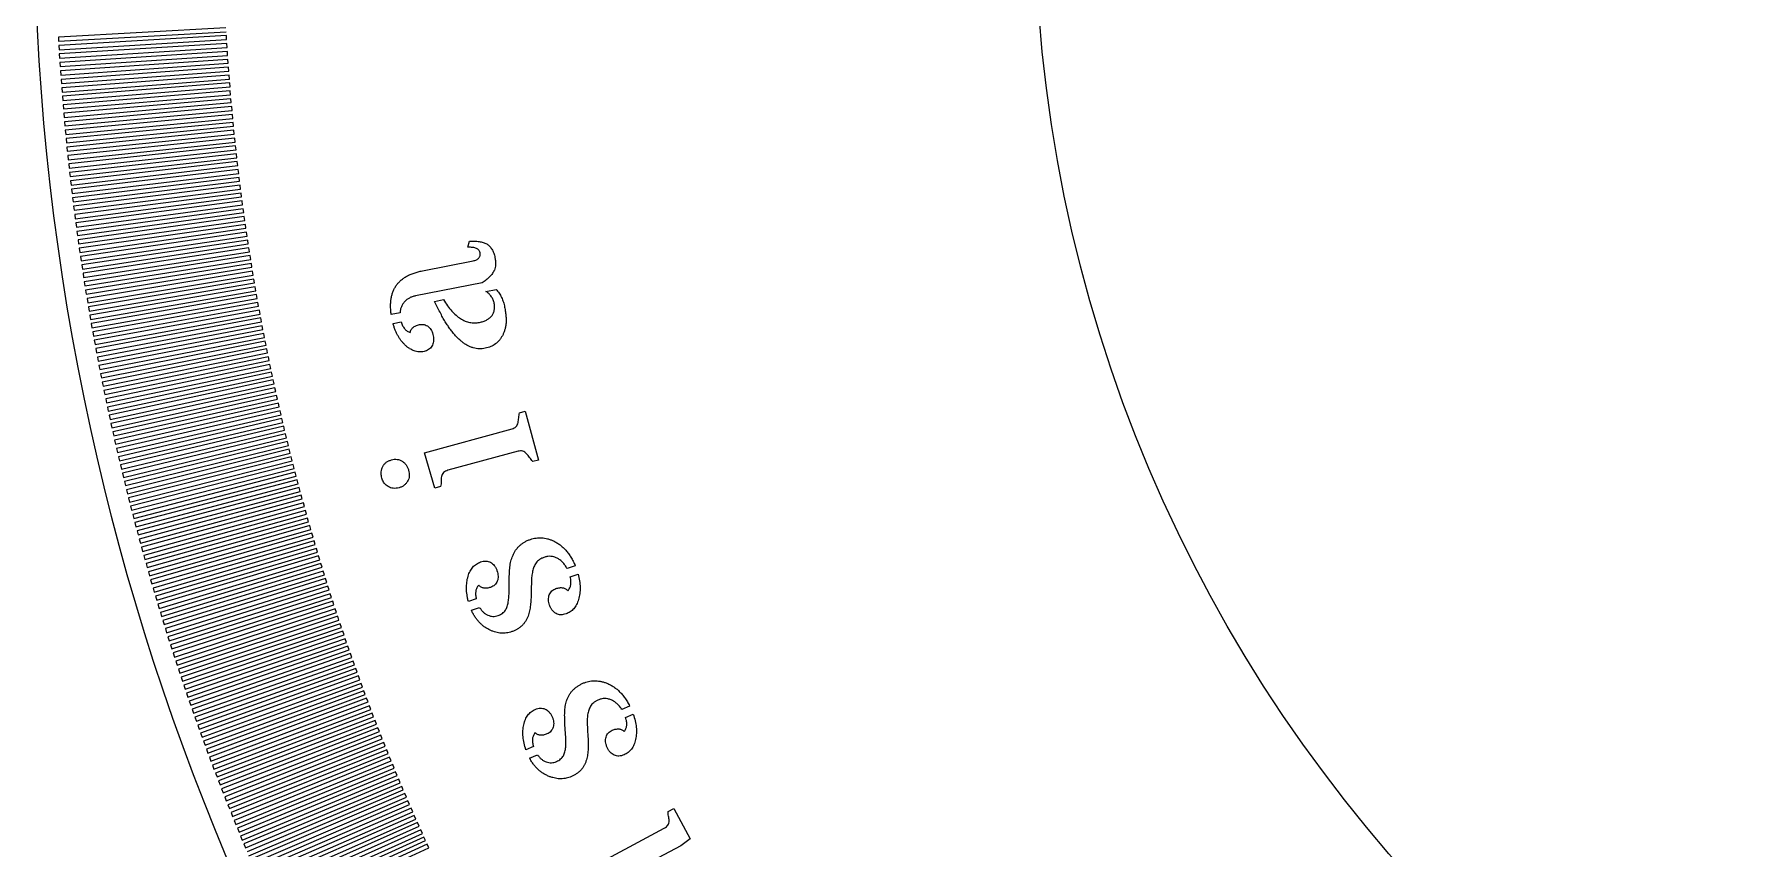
# Model space of a CAD drawing. Header units: millimetres. Extents: x -38 to 38, y -38 to 38.
# Drawn here: x -38 to -11.5, y -14.65 to -2.03 of the extents above; entities that cross this region are included whole.
import ezdxf

# ---------------------------------------------------------------- set-up
doc = ezdxf.new("R2010")
doc.units = ezdxf.units.MM

msp = doc.modelspace()

# ---------------------------------------------------------------- linework, layer by layer
at = {"color": 7, "linetype": 'Continuous', "lineweight": 15}
for p, q in [((-35.03, -1.928), (-37.626, -2.071)), ((-37.626, -2.071), (-37.622, -2.136)), ((-37.622, -2.136), (-35.026, -1.989)), ((-35.023, -2.05), (-37.618, -2.202)), ((-37.615, -2.268), (-35.019, -2.111)), ((-35.019, -2.111), (-35.023, -2.05)), ((-37.618, -2.202), (-37.615, -2.268)), ((-35.016, -2.172), (-37.611, -2.333)), ((-37.611, -2.333), (-37.606, -2.399)), ((-37.606, -2.399), (-35.012, -2.233)), ((-35.008, -2.295), (-37.602, -2.465)), ((-37.598, -2.53), (-35.004, -2.356)), ((-35.012, -2.233), (-35.016, -2.172)), ((-35.004, -2.356), (-35.008, -2.295)), ((-37.602, -2.465), (-37.598, -2.53)), ((-34.999, -2.417), (-37.593, -2.596)), ((-37.593, -2.596), (-37.589, -2.661)), ((-37.589, -2.661), (-34.995, -2.478)), ((-34.991, -2.539), (-37.584, -2.727)), ((-37.579, -2.793), (-34.986, -2.6)), ((-34.995, -2.478), (-34.999, -2.417)), ((-34.986, -2.6), (-34.991, -2.539)), ((-37.584, -2.727), (-37.579, -2.793)), ((-34.982, -2.661), (-37.574, -2.858)), ((-37.574, -2.858), (-37.569, -2.924)), ((-37.569, -2.924), (-34.977, -2.722)), ((-34.972, -2.783), (-37.564, -2.989)), ((-37.559, -3.055), (-34.967, -2.844)), ((-34.962, -2.905), (-37.553, -3.12)), ((-34.977, -2.722), (-34.982, -2.661)), ((-34.967, -2.844), (-34.972, -2.783)), ((-34.957, -2.966), (-34.962, -2.905)), ((-37.564, -2.989), (-37.559, -3.055)), ((-37.553, -3.12), (-37.548, -3.186)), ((-37.548, -3.186), (-34.957, -2.966)), ((-34.952, -3.027), (-37.542, -3.252)), ((-37.537, -3.317), (-34.947, -3.088)), ((-34.941, -3.149), (-37.531, -3.383)), ((-34.947, -3.088), (-34.952, -3.027)), ((-34.936, -3.21), (-34.941, -3.149)), ((-37.542, -3.252), (-37.537, -3.317)), ((-37.531, -3.383), (-37.525, -3.448)), ((-37.525, -3.448), (-34.936, -3.21)), ((-34.93, -3.271), (-37.519, -3.514)), ((-37.512, -3.579), (-34.924, -3.332)), ((-34.918, -3.393), (-37.506, -3.644)), ((-34.924, -3.332), (-34.93, -3.271)), ((-34.912, -3.454), (-34.918, -3.393)), ((-37.519, -3.514), (-37.512, -3.579)), ((-37.506, -3.644), (-37.5, -3.71)), ((-37.5, -3.71), (-34.912, -3.454)), ((-34.906, -3.515), (-37.493, -3.775)), ((-37.487, -3.841), (-34.9, -3.576)), ((-34.894, -3.637), (-37.48, -3.906)), ((-37.473, -3.972), (-34.887, -3.698)), ((-34.9, -3.576), (-34.906, -3.515)), ((-34.887, -3.698), (-34.894, -3.637)), ((-37.493, -3.775), (-37.487, -3.841)), ((-37.48, -3.906), (-37.473, -3.972)), ((-34.881, -3.758), (-37.466, -4.037)), ((-37.459, -4.102), (-34.874, -3.819)), ((-34.868, -3.88), (-37.452, -4.168)), ((-37.444, -4.233), (-34.861, -3.941)), ((-34.874, -3.819), (-34.881, -3.758)), ((-34.861, -3.941), (-34.868, -3.88)), ((-37.466, -4.037), (-37.459, -4.102)), ((-37.452, -4.168), (-37.444, -4.233)), ((-34.854, -4.002), (-37.437, -4.298)), ((-37.429, -4.364), (-34.847, -4.063)), ((-34.84, -4.124), (-37.422, -4.429)), ((-37.414, -4.494), (-34.832, -4.184)), ((-34.847, -4.063), (-34.854, -4.002)), ((-34.832, -4.184), (-34.84, -4.124)), ((-37.437, -4.298), (-37.429, -4.364)), ((-37.422, -4.429), (-37.414, -4.494)), ((-34.825, -4.245), (-37.406, -4.56)), ((-37.398, -4.625), (-34.818, -4.306)), ((-34.81, -4.367), (-37.39, -4.69)), ((-37.382, -4.756), (-34.802, -4.427)), ((-34.795, -4.488), (-37.373, -4.821)), ((-34.818, -4.306), (-34.825, -4.245)), ((-34.802, -4.427), (-34.81, -4.367)), ((-34.787, -4.549), (-34.795, -4.488)), ((-37.406, -4.56), (-37.398, -4.625)), ((-37.39, -4.69), (-37.382, -4.756)), ((-37.365, -4.886), (-34.787, -4.549)), ((-34.779, -4.61), (-37.356, -4.951)), ((-37.347, -5.016), (-34.771, -4.67)), ((-34.762, -4.731), (-37.339, -5.082)), ((-34.771, -4.67), (-34.779, -4.61)), ((-34.754, -4.792), (-34.762, -4.731)), ((-37.373, -4.821), (-37.365, -4.886)), ((-37.356, -4.951), (-37.347, -5.016)), ((-37.33, -5.147), (-34.754, -4.792)), ((-34.746, -4.852), (-37.321, -5.212)), ((-37.312, -5.277), (-34.737, -4.913)), ((-34.728, -4.974), (-37.302, -5.342)), ((-37.293, -5.407), (-34.72, -5.034)), ((-34.737, -4.913), (-34.746, -4.852)), ((-34.72, -5.034), (-34.728, -4.974)), ((-37.339, -5.082), (-37.33, -5.147)), ((-37.321, -5.212), (-37.312, -5.277)), ((-34.711, -5.095), (-37.283, -5.472)), ((-37.274, -5.537), (-34.702, -5.155)), ((-34.693, -5.216), (-37.264, -5.602)), ((-37.254, -5.667), (-34.684, -5.276)), ((-34.702, -5.155), (-34.711, -5.095)), ((-34.684, -5.276), (-34.693, -5.216)), ((-31.283, -5.329), (-31.255, -5.236)), ((-37.302, -5.342), (-37.293, -5.407)), ((-37.283, -5.472), (-37.274, -5.537)), ((-34.675, -5.337), (-37.244, -5.732)), ((-37.234, -5.797), (-34.665, -5.397)), ((-34.656, -5.458), (-37.224, -5.862)), ((-37.214, -5.927), (-34.646, -5.518)), ((-34.665, -5.397), (-34.675, -5.337)), ((-34.646, -5.518), (-34.656, -5.458)), ((-31.986, -5.693), (-31.202, -5.539)), ((-37.264, -5.602), (-37.254, -5.667)), ((-37.244, -5.732), (-37.234, -5.797)), ((-34.636, -5.579), (-37.203, -5.992)), ((-37.193, -6.057), (-34.627, -5.639)), ((-34.617, -5.7), (-37.182, -6.122)), ((-37.171, -6.187), (-34.607, -5.76)), ((-34.597, -5.821), (-37.161, -6.252)), ((-34.627, -5.639), (-34.636, -5.579)), ((-34.607, -5.76), (-34.617, -5.7)), ((-34.586, -5.881), (-34.597, -5.821)), ((-37.224, -5.862), (-37.214, -5.927)), ((-37.203, -5.992), (-37.193, -6.057)), ((-37.15, -6.317), (-34.586, -5.881)), ((-34.576, -5.941), (-37.139, -6.382)), ((-37.127, -6.446), (-34.566, -6.002)), ((-34.555, -6.062), (-37.116, -6.511)), ((-34.566, -6.002), (-34.576, -5.941)), ((-34.545, -6.122), (-34.555, -6.062)), ((-31.061, -5.879), (-32.094, -6.082)), ((-31.003, -6.011), (-30.845, -5.98)), ((-37.182, -6.122), (-37.171, -6.187)), ((-37.161, -6.252), (-37.15, -6.317)), ((-37.105, -6.576), (-34.545, -6.122)), ((-34.534, -6.182), (-37.093, -6.641)), ((-37.081, -6.705), (-34.523, -6.243)), ((-34.512, -6.303), (-37.07, -6.77)), ((-34.523, -6.243), (-34.534, -6.182)), ((-34.501, -6.363), (-34.512, -6.303)), ((-32.333, -6.344), (-32.469, -6.371)), ((-31.798, -6.167), (-31.659, -6.14)), ((-37.139, -6.382), (-37.127, -6.446)), ((-37.116, -6.511), (-37.105, -6.576)), ((-37.058, -6.835), (-34.501, -6.363)), ((-34.49, -6.423), (-37.046, -6.899)), ((-37.034, -6.964), (-34.478, -6.484)), ((-34.467, -6.544), (-37.022, -7.029)), ((-37.009, -7.093), (-34.456, -6.604)), ((-34.478, -6.484), (-34.49, -6.423)), ((-34.456, -6.604), (-34.467, -6.544)), ((-32.442, -6.508), (-32.316, -6.484)), ((-37.093, -6.641), (-37.081, -6.705)), ((-37.07, -6.77), (-37.058, -6.835)), ((-34.444, -6.664), (-36.997, -7.158)), ((-36.984, -7.222), (-34.432, -6.724)), ((-34.421, -6.784), (-36.972, -7.287)), ((-36.959, -7.352), (-34.409, -6.844)), ((-34.432, -6.724), (-34.444, -6.664)), ((-34.409, -6.844), (-34.421, -6.784)), ((-37.046, -6.899), (-37.034, -6.964)), ((-37.022, -7.029), (-37.009, -7.093)), ((-34.397, -6.904), (-36.946, -7.416)), ((-36.933, -7.481), (-34.385, -6.964)), ((-34.372, -7.024), (-36.92, -7.545)), ((-36.907, -7.609), (-34.36, -7.084)), ((-34.348, -7.144), (-36.893, -7.674)), ((-34.385, -6.964), (-34.397, -6.904)), ((-34.36, -7.084), (-34.372, -7.024)), ((-34.335, -7.204), (-34.348, -7.144)), ((-36.997, -7.158), (-36.984, -7.222)), ((-36.972, -7.287), (-36.959, -7.352)), ((-36.946, -7.416), (-36.933, -7.481)), ((-36.88, -7.738), (-34.335, -7.204)), ((-34.323, -7.264), (-36.866, -7.803)), ((-36.853, -7.867), (-34.31, -7.324)), ((-34.297, -7.384), (-36.839, -7.931)), ((-34.31, -7.324), (-34.323, -7.264)), ((-34.284, -7.444), (-34.297, -7.384)), ((-36.92, -7.545), (-36.907, -7.609)), ((-36.893, -7.674), (-36.88, -7.738)), ((-36.825, -7.995), (-34.284, -7.444)), ((-34.271, -7.504), (-36.811, -8.06)), ((-36.797, -8.124), (-34.258, -7.563)), ((-34.245, -7.623), (-36.782, -8.188)), ((-36.768, -8.252), (-34.231, -7.683)), ((-34.258, -7.563), (-34.271, -7.504)), ((-34.231, -7.683), (-34.245, -7.623)), ((-36.866, -7.803), (-36.853, -7.867)), ((-36.839, -7.931), (-36.825, -7.995)), ((-34.218, -7.743), (-36.754, -8.317)), ((-36.739, -8.381), (-34.204, -7.802)), ((-34.191, -7.862), (-36.724, -8.445)), ((-36.71, -8.509), (-34.177, -7.922)), ((-34.204, -7.802), (-34.218, -7.743)), ((-34.177, -7.922), (-34.191, -7.862)), ((-30.481, -7.892), (-30.395, -7.868)), ((-30.395, -7.868), (-30.19, -8.625)), ((-36.811, -8.06), (-36.797, -8.124)), ((-36.782, -8.188), (-36.768, -8.252)), ((-34.163, -7.981), (-36.695, -8.573)), ((-36.68, -8.637), (-34.149, -8.041)), ((-34.135, -8.101), (-36.665, -8.701)), ((-36.649, -8.765), (-34.121, -8.16)), ((-34.149, -8.041), (-34.163, -7.981)), ((-34.121, -8.16), (-34.135, -8.101)), ((-31.955, -8.511), (-30.597, -8.142)), ((-36.754, -8.317), (-36.739, -8.381)), ((-36.724, -8.445), (-36.71, -8.509)), ((-34.106, -8.22), (-36.634, -8.829)), ((-36.618, -8.893), (-34.092, -8.279)), ((-34.077, -8.339), (-36.603, -8.957)), ((-36.587, -9.021), (-34.063, -8.398)), ((-34.048, -8.458), (-36.571, -9.084)), ((-34.092, -8.279), (-34.106, -8.22)), ((-34.063, -8.398), (-34.077, -8.339)), ((-34.033, -8.517), (-34.048, -8.458)), ((-36.695, -8.573), (-36.68, -8.637)), ((-36.665, -8.701), (-36.649, -8.765)), ((-36.556, -9.148), (-34.033, -8.517)), ((-34.018, -8.576), (-36.539, -9.212)), ((-36.523, -9.276), (-34.003, -8.636)), ((-33.988, -8.695), (-36.507, -9.339)), ((-34.003, -8.636), (-34.018, -8.576)), ((-33.973, -8.754), (-33.988, -8.695)), ((-31.795, -9.061), (-31.955, -8.511)), ((-30.503, -8.488), (-31.591, -8.783)), ((-30.19, -8.625), (-30.276, -8.648)), ((-36.634, -8.829), (-36.618, -8.893)), ((-36.603, -8.957), (-36.587, -9.021)), ((-36.491, -9.403), (-33.973, -8.754)), ((-33.958, -8.814), (-36.474, -9.467)), ((-36.458, -9.531), (-33.942, -8.873)), ((-33.927, -8.932), (-36.441, -9.594)), ((-36.424, -9.658), (-33.911, -8.991)), ((-33.942, -8.873), (-33.958, -8.814)), ((-33.911, -8.991), (-33.927, -8.932)), ((-36.571, -9.084), (-36.556, -9.148)), ((-36.539, -9.212), (-36.523, -9.276)), ((-33.895, -9.051), (-36.407, -9.721)), ((-36.39, -9.785), (-33.879, -9.11)), ((-33.864, -9.169), (-36.373, -9.848)), ((-36.356, -9.912), (-33.847, -9.228)), ((-33.879, -9.11), (-33.895, -9.051)), ((-33.847, -9.228), (-33.864, -9.169)), ((-31.706, -9.037), (-31.795, -9.061)), ((-36.507, -9.339), (-36.491, -9.403)), ((-36.474, -9.467), (-36.458, -9.531)), ((-33.831, -9.287), (-36.339, -9.975)), ((-36.321, -10.039), (-33.815, -9.346)), ((-33.799, -9.405), (-36.304, -10.102)), ((-36.286, -10.165), (-33.782, -9.464)), ((-33.766, -9.523), (-36.268, -10.229)), ((-33.815, -9.346), (-33.831, -9.287)), ((-33.782, -9.464), (-33.799, -9.405)), ((-33.749, -9.582), (-33.766, -9.523)), ((-36.441, -9.594), (-36.424, -9.658)), ((-36.407, -9.721), (-36.39, -9.785)), ((-36.25, -10.292), (-33.749, -9.582)), ((-33.732, -9.641), (-36.232, -10.355)), ((-36.214, -10.418), (-33.715, -9.7)), ((-33.698, -9.758), (-36.196, -10.482)), ((-33.715, -9.7), (-33.732, -9.641)), ((-33.681, -9.817), (-33.698, -9.758)), ((-36.373, -9.848), (-36.356, -9.912)), ((-36.339, -9.975), (-36.321, -10.039)), ((-36.177, -10.545), (-33.681, -9.817)), ((-33.664, -9.876), (-36.159, -10.608)), ((-36.14, -10.671), (-33.647, -9.935)), ((-33.629, -9.993), (-36.122, -10.734)), ((-36.103, -10.797), (-33.612, -10.052)), ((-33.647, -9.935), (-33.664, -9.876)), ((-33.612, -10.052), (-33.629, -9.993)), ((-36.304, -10.102), (-36.286, -10.165)), ((-36.268, -10.229), (-36.25, -10.292)), ((-33.594, -10.111), (-36.084, -10.86)), ((-36.065, -10.923), (-33.577, -10.169)), ((-33.559, -10.228), (-36.046, -10.986)), ((-36.027, -11.049), (-33.541, -10.286)), ((-33.577, -10.169), (-33.594, -10.111)), ((-33.541, -10.286), (-33.559, -10.228)), ((-29.62, -10.262), (-29.746, -10.306)), ((-36.232, -10.355), (-36.214, -10.418)), ((-36.196, -10.482), (-36.177, -10.545)), ((-33.523, -10.345), (-36.007, -11.112)), ((-35.988, -11.175), (-33.505, -10.404)), ((-33.487, -10.462), (-35.968, -11.237)), ((-35.949, -11.3), (-33.468, -10.52)), ((-33.45, -10.579), (-35.929, -11.363)), ((-33.505, -10.404), (-33.523, -10.345)), ((-33.468, -10.52), (-33.487, -10.462)), ((-33.431, -10.637), (-33.45, -10.579)), ((-29.695, -10.436), (-29.574, -10.394)), ((-36.159, -10.608), (-36.14, -10.671)), ((-36.122, -10.734), (-36.103, -10.797)), ((-36.084, -10.86), (-36.065, -10.923)), ((-35.909, -11.425), (-33.431, -10.637)), ((-33.413, -10.695), (-35.889, -11.488)), ((-35.869, -11.551), (-33.394, -10.754)), ((-33.375, -10.812), (-35.849, -11.613)), ((-33.394, -10.754), (-33.413, -10.695)), ((-33.356, -10.87), (-33.375, -10.812)), ((-31.153, -10.776), (-31.274, -10.818)), ((-36.046, -10.986), (-36.027, -11.049)), ((-36.007, -11.112), (-35.988, -11.175)), ((-35.828, -11.676), (-33.356, -10.87)), ((-33.337, -10.929), (-35.808, -11.738)), ((-35.787, -11.801), (-33.318, -10.987)), ((-33.299, -11.045), (-35.767, -11.863)), ((-35.746, -11.926), (-33.28, -11.103)), ((-33.318, -10.987), (-33.337, -10.929)), ((-33.28, -11.103), (-33.299, -11.045)), ((-31.228, -10.951), (-31.102, -10.907)), ((-35.968, -11.237), (-35.949, -11.3)), ((-35.929, -11.363), (-35.909, -11.425)), ((-33.26, -11.161), (-35.725, -11.988)), ((-35.704, -12.05), (-33.241, -11.219)), ((-33.221, -11.277), (-35.683, -12.113)), ((-35.662, -12.175), (-33.201, -11.335)), ((-33.181, -11.393), (-35.64, -12.237)), ((-33.241, -11.219), (-33.26, -11.161)), ((-33.201, -11.335), (-33.221, -11.277)), ((-33.161, -11.451), (-33.181, -11.393)), ((-35.889, -11.488), (-35.869, -11.551)), ((-35.849, -11.613), (-35.828, -11.676)), ((-35.619, -12.299), (-33.161, -11.451)), ((-33.141, -11.509), (-35.598, -12.362)), ((-35.576, -12.424), (-33.121, -11.566)), ((-33.101, -11.624), (-35.554, -12.486)), ((-33.121, -11.566), (-33.141, -11.509)), ((-33.081, -11.682), (-33.101, -11.624)), ((-35.808, -11.738), (-35.787, -11.801)), ((-35.767, -11.863), (-35.746, -11.926)), ((-35.532, -12.548), (-33.081, -11.682)), ((-33.06, -11.74), (-35.51, -12.61)), ((-35.488, -12.672), (-33.04, -11.797)), ((-33.019, -11.855), (-35.466, -12.734)), ((-35.444, -12.796), (-32.998, -11.913)), ((-33.04, -11.797), (-33.06, -11.74)), ((-32.998, -11.913), (-33.019, -11.855)), ((-35.725, -11.988), (-35.704, -12.05)), ((-35.683, -12.113), (-35.662, -12.175)), ((-32.978, -11.97), (-35.422, -12.857)), ((-35.399, -12.919), (-32.957, -12.028)), ((-32.936, -12.085), (-35.376, -12.981)), ((-35.354, -13.043), (-32.914, -12.143)), ((-32.957, -12.028), (-32.978, -11.97)), ((-32.914, -12.143), (-32.936, -12.085)), ((-35.64, -12.237), (-35.619, -12.299)), ((-35.598, -12.362), (-35.576, -12.424)), ((-32.893, -12.2), (-35.331, -13.104)), ((-35.308, -13.166), (-32.872, -12.258)), ((-32.85, -12.315), (-35.285, -13.228)), ((-35.262, -13.289), (-32.829, -12.372)), ((-32.807, -12.43), (-35.239, -13.351)), ((-32.872, -12.258), (-32.893, -12.2)), ((-32.829, -12.372), (-32.85, -12.315)), ((-32.785, -12.487), (-32.807, -12.43)), ((-28.776, -12.436), (-28.898, -12.489)), ((-35.554, -12.486), (-35.532, -12.548)), ((-35.51, -12.61), (-35.488, -12.672)), ((-35.215, -13.412), (-32.785, -12.487)), ((-32.764, -12.544), (-35.192, -13.474)), ((-35.168, -13.535), (-32.742, -12.601)), ((-32.72, -12.658), (-35.144, -13.596)), ((-35.121, -13.658), (-32.697, -12.715)), ((-32.742, -12.601), (-32.764, -12.544)), ((-32.697, -12.715), (-32.72, -12.658)), ((-28.838, -12.615), (-28.72, -12.564)), ((-35.466, -12.734), (-35.444, -12.796)), ((-35.422, -12.857), (-35.399, -12.919)), ((-35.376, -12.981), (-35.354, -13.043)), ((-32.675, -12.772), (-35.097, -13.719)), ((-35.073, -13.78), (-32.653, -12.829)), ((-32.63, -12.886), (-35.049, -13.841)), ((-35.024, -13.903), (-32.608, -12.943)), ((-32.653, -12.829), (-32.675, -12.772)), ((-32.608, -12.943), (-32.63, -12.886)), ((-35.331, -13.104), (-35.308, -13.166)), ((-35.285, -13.228), (-35.262, -13.289)), ((-32.585, -13), (-35, -13.964)), ((-34.976, -14.025), (-32.563, -13.057)), ((-32.54, -13.114), (-34.951, -14.086)), ((-34.927, -14.147), (-32.517, -13.171)), ((-32.494, -13.227), (-34.902, -14.208)), ((-32.563, -13.057), (-32.585, -13)), ((-32.517, -13.171), (-32.54, -13.114)), ((-32.471, -13.284), (-32.494, -13.227)), ((-30.264, -13.064), (-30.382, -13.115)), ((-30.326, -13.243), (-30.204, -13.19)), ((-35.239, -13.351), (-35.215, -13.412)), ((-35.192, -13.474), (-35.168, -13.535)), ((-34.877, -14.269), (-32.471, -13.284)), ((-32.447, -13.341), (-34.852, -14.329)), ((-34.827, -14.39), (-32.424, -13.397)), ((-32.401, -13.454), (-34.802, -14.451)), ((-34.777, -14.512), (-32.377, -13.51)), ((-32.424, -13.397), (-32.447, -13.341)), ((-32.377, -13.51), (-32.401, -13.454)), ((-35.144, -13.596), (-35.121, -13.658)), ((-35.097, -13.719), (-35.073, -13.78)), ((-32.353, -13.567), (-34.751, -14.572)), ((-34.726, -14.633), (-32.33, -13.623)), ((-32.306, -13.68), (-34.7, -14.694)), ((-34.674, -14.754), (-32.282, -13.736)), ((-32.33, -13.623), (-32.353, -13.567)), ((-32.282, -13.736), (-32.306, -13.68)), ((-35.049, -13.841), (-35.024, -13.903)), ((-35, -13.964), (-34.976, -14.025)), ((-32.258, -13.792), (-34.649, -14.815)), ((-34.623, -14.875), (-32.234, -13.849)), ((-32.21, -13.905), (-34.597, -14.935)), ((-34.571, -14.996), (-32.185, -13.961)), ((-32.161, -14.017), (-34.544, -15.056)), ((-32.234, -13.849), (-32.258, -13.792)), ((-32.185, -13.961), (-32.21, -13.905)), ((-32.136, -14.073), (-32.161, -14.017)), ((-28.179, -14.067), (-28.092, -14.021)), ((-28.092, -14.021), (-27.839, -14.494)), ((-34.951, -14.086), (-34.927, -14.147)), ((-34.902, -14.208), (-34.877, -14.269)), ((-34.518, -15.116), (-32.136, -14.073)), ((-32.112, -14.129), (-34.492, -15.177)), ((-34.465, -15.237), (-32.087, -14.186)), ((-32.062, -14.241), (-34.438, -15.297)), ((-34.412, -15.357), (-32.037, -14.297)), ((-32.087, -14.186), (-32.112, -14.129)), ((-32.037, -14.297), (-32.062, -14.241)), ((-34.852, -14.329), (-34.827, -14.39)), ((-34.802, -14.451), (-34.777, -14.512)), ((-34.751, -14.572), (-34.726, -14.633)), ((-32.012, -14.353), (-34.385, -15.417)), ((-34.358, -15.477), (-31.987, -14.409)), ((-31.962, -14.465), (-34.331, -15.537)), ((-34.304, -15.597), (-31.937, -14.521)), ((-31.987, -14.409), (-32.012, -14.353)), ((-31.937, -14.521), (-31.962, -14.465)), ((-29.462, -14.982), (-28.24, -14.329)), ((-27.839, -14.494), (-27.985, -14.6)), ((-31.911, -14.576), (-34.276, -15.657)), ((-34.249, -15.717), (-31.886, -14.632)), ((-31.886, -14.632), (-31.911, -14.576)), ((-27.985, -14.6), (-29.047, -15.166))]:
    msp.add_line(p, q, dxfattribs=at)
for radius in [38, 22.5]:
    msp.add_circle((0, 0), radius, dxfattribs=at)
for points, knots in [([(-31.255, -5.236), (-31.228, -5.235), (-31.179, -5.232), (-31.108, -5.237), (-31.046, -5.251), (-30.999, -5.271), (-30.967, -5.292), (-30.946, -5.311), (-30.927, -5.333), (-30.91, -5.358), (-30.894, -5.386), (-30.881, -5.418), (-30.871, -5.453), (-30.865, -5.477), (-30.862, -5.49)], [0, 0, 0, 0, 0.148144, 0.281405, 0.401324, 0.512224, 0.565652, 0.619483, 0.674652, 0.73203, 0.792769, 0.857443, 0.925886, 1, 1, 1, 1]), ([(-31.094, -5.412), (-31.096, -5.405), (-31.1, -5.391), (-31.112, -5.372), (-31.129, -5.357), (-31.151, -5.345), (-31.177, -5.336), (-31.208, -5.331), (-31.244, -5.328), (-31.269, -5.328), (-31.283, -5.329)], [0, 0, 0, 0, 0.098368, 0.195167, 0.29426, 0.401742, 0.524007, 0.663916, 0.822234, 1, 1, 1, 1]), ([(-31.202, -5.539), (-31.192, -5.536), (-31.173, -5.532), (-31.148, -5.523), (-31.127, -5.51), (-31.111, -5.495), (-31.099, -5.478), (-31.092, -5.458), (-31.09, -5.436), (-31.093, -5.42), (-31.094, -5.412)], [0, 0, 0, 0, 0.160842, 0.302163, 0.429039, 0.541195, 0.64965, 0.755762, 0.872493, 1, 1, 1, 1]), ([(-30.862, -5.49), (-30.859, -5.509), (-30.852, -5.545), (-30.852, -5.597), (-30.856, -5.642), (-30.866, -5.668), (-30.871, -5.681)], [0, 0, 0, 0, 0.302691, 0.566088, 0.795057, 1, 1, 1, 1]), ([(-32.469, -6.371), (-32.472, -6.348), (-32.477, -6.303), (-32.48, -6.237), (-32.477, -6.175), (-32.47, -6.116), (-32.458, -6.061), (-32.44, -6.009), (-32.418, -5.961), (-32.389, -5.917), (-32.357, -5.876), (-32.319, -5.839), (-32.275, -5.805), (-32.228, -5.775), (-32.174, -5.749), (-32.116, -5.726), (-32.053, -5.707), (-32.009, -5.698), (-31.986, -5.693)], [0, 0, 0, 0, 0.073579, 0.143068, 0.208849, 0.271374, 0.331168, 0.38883, 0.44455, 0.499839, 0.554889, 0.610737, 0.668524, 0.728082, 0.790665, 0.856811, 0.926062, 1, 1, 1, 1]), ([(-30.871, -5.681), (-30.881, -5.699), (-30.902, -5.737), (-30.946, -5.788), (-30.999, -5.837), (-31.04, -5.865), (-31.061, -5.879)], [0, 0, 0, 0, 0.225786, 0.464584, 0.720463, 1, 1, 1, 1]), ([(-32.094, -6.082), (-32.11, -6.086), (-32.142, -6.093), (-32.188, -6.113), (-32.227, -6.139), (-32.262, -6.17), (-32.291, -6.206), (-32.313, -6.249), (-32.328, -6.295), (-32.331, -6.327), (-32.333, -6.344)], [0, 0, 0, 0, 0.132098, 0.258181, 0.380692, 0.50155, 0.622218, 0.744007, 0.868443, 1, 1, 1, 1]), ([(-31.102, -6.492), (-31.083, -6.487), (-31.045, -6.479), (-30.994, -6.457), (-30.95, -6.429), (-30.913, -6.395), (-30.886, -6.354), (-30.87, -6.307), (-30.866, -6.255), (-30.872, -6.199), (-30.889, -6.144), (-30.916, -6.093), (-30.954, -6.047), (-30.986, -6.023), (-31.003, -6.011)], [0, 0, 0, 0, 0.091486, 0.176006, 0.254366, 0.329984, 0.403257, 0.476661, 0.554846, 0.641613, 0.730984, 0.81776, 0.906628, 1, 1, 1, 1]), ([(-30.845, -5.98), (-30.829, -5.999), (-30.797, -6.038), (-30.76, -6.105), (-30.73, -6.177), (-30.712, -6.253), (-30.699, -6.328), (-30.692, -6.398), (-30.688, -6.46), (-30.692, -6.516), (-30.7, -6.567), (-30.712, -6.614), (-30.728, -6.657), (-30.741, -6.685), (-30.748, -6.698)], [0, 0, 0, 0, 0.098679, 0.197709, 0.298339, 0.403357, 0.505817, 0.597537, 0.678952, 0.751263, 0.817702, 0.880713, 0.941303, 1, 1, 1, 1]), ([(-31.713, -6.336), (-31.728, -6.307), (-31.758, -6.252), (-31.785, -6.195), (-31.798, -6.167)], [0, 0, 0, 0, 0.5147835, 1, 1, 1, 1]), ([(-31.014, -6.893), (-31.029, -6.896), (-31.06, -6.901), (-31.107, -6.902), (-31.153, -6.897), (-31.199, -6.887), (-31.245, -6.871), (-31.29, -6.849), (-31.334, -6.823), (-31.378, -6.79), (-31.421, -6.753), (-31.465, -6.71), (-31.507, -6.661), (-31.55, -6.607), (-31.591, -6.547), (-31.633, -6.482), (-31.674, -6.411), (-31.7, -6.362), (-31.713, -6.336)], [0, 0, 0, 0, 0.049513, 0.097527, 0.145759, 0.194373, 0.244704, 0.296053, 0.3501, 0.406454, 0.466387, 0.529845, 0.597139, 0.66885, 0.744551, 0.825027, 0.910133, 1, 1, 1, 1]), ([(-31.659, -6.14), (-31.638, -6.172), (-31.599, -6.233), (-31.535, -6.315), (-31.468, -6.382), (-31.399, -6.435), (-31.327, -6.473), (-31.254, -6.495), (-31.178, -6.502), (-31.128, -6.495), (-31.102, -6.492)], [0, 0, 0, 0, 0.162563, 0.309688, 0.44382, 0.565592, 0.678395, 0.785163, 0.891487, 1, 1, 1, 1]), ([(-32.25, -6.848), (-32.261, -6.837), (-32.282, -6.816), (-32.313, -6.781), (-32.34, -6.743), (-32.365, -6.701), (-32.388, -6.657), (-32.409, -6.61), (-32.427, -6.56), (-32.437, -6.526), (-32.442, -6.508)], [0, 0, 0, 0, 0.1154341, 0.2321031, 0.3508199, 0.4723562, 0.5980126, 0.727788, 0.8610938, 1, 1, 1, 1]), ([(-32.316, -6.484), (-32.309, -6.504), (-32.296, -6.542), (-32.264, -6.591), (-32.224, -6.629), (-32.191, -6.642), (-32.175, -6.649)], [0, 0, 0, 0, 0.2840101, 0.5370452, 0.7696881, 1, 1, 1, 1]), ([(-32.034, -6.526), (-32.021, -6.524), (-31.996, -6.521), (-31.959, -6.525), (-31.925, -6.538), (-31.894, -6.557), (-31.867, -6.584), (-31.844, -6.617), (-31.828, -6.657), (-31.816, -6.7), (-31.811, -6.745), (-31.813, -6.787), (-31.821, -6.827), (-31.838, -6.862), (-31.861, -6.891), (-31.89, -6.916), (-31.923, -6.933), (-31.961, -6.944), (-32.001, -6.949), (-32.04, -6.949), (-32.078, -6.944), (-32.115, -6.934), (-32.15, -6.919), (-32.185, -6.9), (-32.219, -6.876), (-32.239, -6.858), (-32.25, -6.848)], [0, 0, 0, 0, 0.040983, 0.079335, 0.116514, 0.155291, 0.195347, 0.236901, 0.281251, 0.330051, 0.379103, 0.423623, 0.465486, 0.505978, 0.545584, 0.583884, 0.623434, 0.66532, 0.708071, 0.749364, 0.789421, 0.829492, 0.870297, 0.911999, 0.955326, 1, 1, 1, 1]), ([(-32.175, -6.649), (-32.174, -6.641), (-32.17, -6.626), (-32.161, -6.604), (-32.148, -6.585), (-32.131, -6.569), (-32.112, -6.554), (-32.089, -6.543), (-32.062, -6.533), (-32.044, -6.529), (-32.034, -6.526)], [0, 0, 0, 0, 0.1210085, 0.2349995, 0.3478106, 0.4624819, 0.5817291, 0.7100265, 0.848135, 1, 1, 1, 1]), ([(-30.748, -6.698), (-30.755, -6.711), (-30.769, -6.736), (-30.795, -6.771), (-30.824, -6.8), (-30.856, -6.828), (-30.891, -6.849), (-30.929, -6.869), (-30.97, -6.883), (-30.999, -6.89), (-31.014, -6.893)], [0, 0, 0, 0, 0.1292135, 0.2535652, 0.3756501, 0.4960937, 0.6170514, 0.7400533, 0.8672973, 1, 1, 1, 1]), ([(-30.505, -8.045), (-30.502, -8.033), (-30.497, -8.008), (-30.494, -7.97), (-30.49, -7.931), (-30.484, -7.905), (-30.481, -7.892)], [0, 0, 0, 0, 0.236086, 0.485887, 0.739247, 1, 1, 1, 1]), ([(-30.597, -8.142), (-30.585, -8.138), (-30.563, -8.13), (-30.534, -8.109), (-30.515, -8.079), (-30.508, -8.056), (-30.505, -8.045)], [0, 0, 0, 0, 0.26313, 0.502713, 0.741853, 1, 1, 1, 1]), ([(-32.349, -9.054), (-32.364, -9.058), (-32.393, -9.064), (-32.438, -9.063), (-32.479, -9.055), (-32.517, -9.036), (-32.55, -9.013), (-32.578, -8.986), (-32.598, -8.954), (-32.61, -8.921), (-32.619, -8.888), (-32.623, -8.857), (-32.627, -8.83), (-32.625, -8.799), (-32.619, -8.763), (-32.607, -8.737), (-32.601, -8.724)], [0, 0, 0, 0, 0.087993, 0.169742, 0.249539, 0.329472, 0.407263, 0.479851, 0.548669, 0.617867, 0.683569, 0.742324, 0.793871, 0.838586, 0.919864, 1, 1, 1, 1]), ([(-32.601, -8.724), (-32.593, -8.712), (-32.579, -8.688), (-32.547, -8.658), (-32.509, -8.636), (-32.481, -8.627), (-32.466, -8.622)], [0, 0, 0, 0, 0.246465, 0.488528, 0.736115, 1, 1, 1, 1]), ([(-32.466, -8.622), (-32.451, -8.618), (-32.423, -8.612), (-32.379, -8.613), (-32.338, -8.622), (-32.313, -8.636), (-32.3, -8.643)], [0, 0, 0, 0, 0.26281, 0.509916, 0.751718, 1, 1, 1, 1]), ([(-32.3, -8.643), (-32.288, -8.651), (-32.265, -8.667), (-32.237, -8.7), (-32.215, -8.738), (-32.199, -8.782), (-32.19, -8.828), (-32.189, -8.872), (-32.198, -8.915), (-32.214, -8.954), (-32.238, -8.989), (-32.269, -9.018), (-32.306, -9.04), (-32.335, -9.049), (-32.349, -9.054)], [0, 0, 0, 0, 0.081191, 0.161073, 0.244956, 0.335295, 0.425776, 0.509838, 0.590578, 0.671109, 0.751395, 0.830445, 0.91268, 1, 1, 1, 1]), ([(-30.374, -8.526), (-30.383, -8.517), (-30.4, -8.501), (-30.432, -8.485), (-30.468, -8.481), (-30.491, -8.486), (-30.503, -8.488)], [0, 0, 0, 0, 0.261669, 0.499185, 0.740395, 1, 1, 1, 1]), ([(-30.276, -8.648), (-30.285, -8.638), (-30.303, -8.619), (-30.326, -8.586), (-30.348, -8.554), (-30.366, -8.535), (-30.374, -8.526)], [0, 0, 0, 0, 0.26004, 0.513493, 0.762485, 1, 1, 1, 1]), ([(-31.692, -8.881), (-31.694, -8.893), (-31.698, -8.917), (-31.697, -8.955), (-31.697, -8.995), (-31.703, -9.023), (-31.706, -9.037)], [0, 0, 0, 0, 0.225629, 0.46862, 0.727751, 1, 1, 1, 1]), ([(-31.591, -8.783), (-31.604, -8.788), (-31.629, -8.796), (-31.66, -8.817), (-31.682, -8.847), (-31.689, -8.869), (-31.692, -8.881)], [0, 0, 0, 0, 0.278628, 0.525567, 0.756865, 1, 1, 1, 1]), ([(-30.588, -10.107), (-30.581, -10.092), (-30.568, -10.063), (-30.543, -10.022), (-30.514, -9.985), (-30.482, -9.951), (-30.446, -9.921), (-30.406, -9.895), (-30.362, -9.872), (-30.33, -9.86), (-30.314, -9.854)], [0, 0, 0, 0, 0.127038, 0.250375, 0.37207, 0.492784, 0.61406, 0.739085, 0.866696, 1, 1, 1, 1]), ([(-30.314, -9.854), (-30.3, -9.85), (-30.271, -9.84), (-30.227, -9.833), (-30.183, -9.828), (-30.138, -9.829), (-30.093, -9.834), (-30.048, -9.844), (-30.003, -9.858), (-29.973, -9.871), (-29.958, -9.877)], [0, 0, 0, 0, 0.1240715, 0.2462857, 0.3670245, 0.4872752, 0.6110076, 0.7369832, 0.8657728, 1, 1, 1, 1]), ([(-29.958, -9.877), (-29.94, -9.886), (-29.904, -9.904), (-29.854, -9.938), (-29.807, -9.977), (-29.763, -10.023), (-29.722, -10.074), (-29.685, -10.131), (-29.65, -10.194), (-29.63, -10.239), (-29.62, -10.262)], [0, 0, 0, 0, 0.113947, 0.228802, 0.345352, 0.466141, 0.589676, 0.719882, 0.856119, 1, 1, 1, 1]), ([(-31.279, -10.426), (-31.275, -10.412), (-31.266, -10.385), (-31.249, -10.347), (-31.229, -10.314), (-31.206, -10.284), (-31.18, -10.258), (-31.151, -10.236), (-31.12, -10.216), (-31.097, -10.208), (-31.086, -10.204)], [0, 0, 0, 0, 0.143245, 0.27741, 0.404544, 0.527723, 0.645233, 0.762551, 0.880186, 1, 1, 1, 1]), ([(-31.102, -10.907), (-31.093, -10.92), (-31.077, -10.947), (-31.046, -10.981), (-31.012, -11.008), (-30.974, -11.028), (-30.935, -11.042), (-30.895, -11.048), (-30.855, -11.045), (-30.815, -11.035), (-30.779, -11.02), (-30.747, -11.001), (-30.721, -10.978), (-30.694, -10.943), (-30.671, -10.891), (-30.654, -10.82), (-30.646, -10.741), (-30.643, -10.655), (-30.644, -10.565), (-30.642, -10.471), (-30.639, -10.376), (-30.632, -10.283), (-30.619, -10.192), (-30.598, -10.135), (-30.588, -10.107)], [0, 0, 0, 0, 0.035735, 0.069227, 0.101332, 0.133161, 0.163898, 0.1936, 0.223078, 0.253785, 0.283662, 0.310548, 0.335876, 0.360012, 0.408987, 0.462817, 0.521664, 0.586125, 0.654271, 0.724288, 0.795089, 0.865319, 0.933702, 1, 1, 1, 1]), ([(-31.086, -10.204), (-31.072, -10.199), (-31.045, -10.191), (-31.005, -10.189), (-30.966, -10.194), (-30.931, -10.208), (-30.899, -10.23), (-30.871, -10.259), (-30.848, -10.296), (-30.831, -10.337), (-30.818, -10.38), (-30.813, -10.423), (-30.815, -10.463), (-30.825, -10.5), (-30.842, -10.533), (-30.866, -10.56), (-30.895, -10.583), (-30.919, -10.592), (-30.93, -10.597)], [0, 0, 0, 0, 0.06817, 0.130315, 0.189825, 0.249014, 0.308896, 0.37108, 0.436411, 0.509191, 0.581766, 0.64809, 0.71019, 0.769612, 0.827201, 0.882892, 0.939575, 1, 1, 1, 1]), ([(-29.746, -10.306), (-29.756, -10.288), (-29.776, -10.253), (-29.813, -10.208), (-29.854, -10.171), (-29.9, -10.143), (-29.948, -10.124), (-29.997, -10.115), (-30.045, -10.116), (-30.092, -10.128), (-30.134, -10.146), (-30.171, -10.166), (-30.202, -10.189), (-30.225, -10.217), (-30.243, -10.247), (-30.259, -10.278), (-30.271, -10.312), (-30.283, -10.361), (-30.294, -10.427), (-30.298, -10.512), (-30.3, -10.6), (-30.301, -10.691), (-30.304, -10.782), (-30.311, -10.872), (-30.324, -10.961), (-30.342, -11.017), (-30.35, -11.044)], [0, 0, 0, 0, 0.043009, 0.083269, 0.121668, 0.15904, 0.195025, 0.229187, 0.26243, 0.296196, 0.329127, 0.358411, 0.385069, 0.409387, 0.433263, 0.457507, 0.482399, 0.508444, 0.563759, 0.623342, 0.685965, 0.74928, 0.813333, 0.876829, 0.939561, 1, 1, 1, 1]), ([(-31.274, -10.818), (-31.278, -10.8), (-31.287, -10.765), (-31.296, -10.713), (-31.302, -10.662), (-31.304, -10.612), (-31.303, -10.564), (-31.299, -10.517), (-31.292, -10.471), (-31.283, -10.441), (-31.279, -10.426)], [0, 0, 0, 0, 0.138578, 0.271909, 0.401293, 0.526307, 0.648665, 0.767756, 0.88407, 1, 1, 1, 1]), ([(-31.114, -10.562), (-31.12, -10.569), (-31.131, -10.582), (-31.144, -10.605), (-31.153, -10.63), (-31.16, -10.656), (-31.163, -10.683), (-31.163, -10.713), (-31.16, -10.744), (-31.155, -10.765), (-31.153, -10.776)], [0, 0, 0, 0, 0.1168434, 0.2318493, 0.3460862, 0.4646973, 0.5871278, 0.7154748, 0.8533143, 1, 1, 1, 1]), ([(-30.93, -10.597), (-30.94, -10.6), (-30.959, -10.606), (-30.986, -10.611), (-31.012, -10.612), (-31.036, -10.61), (-31.058, -10.604), (-31.079, -10.593), (-31.098, -10.58), (-31.109, -10.568), (-31.114, -10.562)], [0, 0, 0, 0, 0.150923, 0.290513, 0.417961, 0.535985, 0.649868, 0.763779, 0.878155, 1, 1, 1, 1]), ([(-29.733, -10.65), (-29.723, -10.636), (-29.702, -10.608), (-29.686, -10.555), (-29.683, -10.497), (-29.691, -10.457), (-29.695, -10.436)], [0, 0, 0, 0, 0.230836, 0.46386, 0.715003, 1, 1, 1, 1]), ([(-29.574, -10.394), (-29.565, -10.428), (-29.549, -10.495), (-29.541, -10.596), (-29.546, -10.693), (-29.561, -10.755), (-29.568, -10.786)], [0, 0, 0, 0, 0.266275, 0.519646, 0.761244, 1, 1, 1, 1]), ([(-29.762, -11.009), (-29.776, -11.013), (-29.802, -11.021), (-29.843, -11.024), (-29.881, -11.018), (-29.917, -11.004), (-29.949, -10.982), (-29.977, -10.953), (-30, -10.917), (-30.017, -10.875), (-30.03, -10.832), (-30.034, -10.789), (-30.032, -10.749), (-30.022, -10.712), (-30.005, -10.68), (-29.982, -10.652), (-29.952, -10.63), (-29.929, -10.621), (-29.917, -10.616)], [0, 0, 0, 0, 0.068193, 0.130358, 0.189888, 0.249095, 0.309647, 0.371309, 0.437747, 0.510241, 0.58284, 0.648404, 0.710569, 0.770011, 0.827619, 0.882221, 0.939555, 1, 1, 1, 1]), ([(-29.917, -10.616), (-29.907, -10.613), (-29.888, -10.607), (-29.861, -10.602), (-29.835, -10.601), (-29.811, -10.603), (-29.789, -10.609), (-29.768, -10.619), (-29.749, -10.633), (-29.738, -10.644), (-29.733, -10.65)], [0, 0, 0, 0, 0.1513541, 0.2913432, 0.4191557, 0.5375173, 0.6517264, 0.7648875, 0.8795898, 1, 1, 1, 1]), ([(-29.568, -10.786), (-29.573, -10.8), (-29.582, -10.826), (-29.599, -10.864), (-29.619, -10.898), (-29.642, -10.928), (-29.668, -10.955), (-29.696, -10.977), (-29.728, -10.995), (-29.75, -11.004), (-29.762, -11.009)], [0, 0, 0, 0, 0.143108, 0.277143, 0.404156, 0.527216, 0.64577, 0.762976, 0.879672, 1, 1, 1, 1]), ([(-30.936, -11.26), (-30.952, -11.252), (-30.984, -11.237), (-31.028, -11.208), (-31.069, -11.175), (-31.107, -11.138), (-31.143, -11.097), (-31.174, -11.052), (-31.203, -11.003), (-31.22, -10.969), (-31.228, -10.951)], [0, 0, 0, 0, 0.122951, 0.243551, 0.363908, 0.48512, 0.60826, 0.735287, 0.864697, 1, 1, 1, 1]), ([(-30.35, -11.044), (-30.356, -11.058), (-30.368, -11.086), (-30.39, -11.125), (-30.416, -11.16), (-30.445, -11.192), (-30.479, -11.22), (-30.516, -11.245), (-30.556, -11.267), (-30.585, -11.277), (-30.6, -11.283)], [0, 0, 0, 0, 0.128513, 0.252681, 0.374772, 0.494667, 0.615855, 0.740897, 0.867403, 1, 1, 1, 1]), ([(-30.6, -11.283), (-30.614, -11.287), (-30.641, -11.296), (-30.683, -11.304), (-30.725, -11.307), (-30.767, -11.307), (-30.809, -11.302), (-30.851, -11.292), (-30.894, -11.279), (-30.922, -11.266), (-30.936, -11.26)], [0, 0, 0, 0, 0.123745, 0.24617, 0.368251, 0.488471, 0.61099, 0.737136, 0.866306, 1, 1, 1, 1]), ([(-29.752, -12.354), (-29.746, -12.339), (-29.736, -12.309), (-29.714, -12.266), (-29.688, -12.227), (-29.658, -12.191), (-29.624, -12.159), (-29.586, -12.13), (-29.545, -12.104), (-29.514, -12.09), (-29.499, -12.082)], [0, 0, 0, 0, 0.127284, 0.250479, 0.372143, 0.49266, 0.613621, 0.738431, 0.866296, 1, 1, 1, 1]), ([(-29.499, -12.082), (-29.485, -12.077), (-29.457, -12.066), (-29.413, -12.053), (-29.369, -12.047), (-29.325, -12.044), (-29.28, -12.045), (-29.234, -12.051), (-29.187, -12.062), (-29.157, -12.072), (-29.141, -12.077)], [0, 0, 0, 0, 0.124022, 0.245945, 0.367622, 0.488067, 0.611033, 0.736371, 0.866562, 1, 1, 1, 1]), ([(-29.141, -12.077), (-29.123, -12.085), (-29.085, -12.099), (-29.033, -12.131), (-28.983, -12.166), (-28.936, -12.208), (-28.892, -12.256), (-28.85, -12.31), (-28.81, -12.371), (-28.787, -12.414), (-28.776, -12.436)], [0, 0, 0, 0, 0.114068, 0.228562, 0.345512, 0.465725, 0.589209, 0.71968, 0.85616, 1, 1, 1, 1]), ([(-30.204, -13.19), (-30.195, -13.203), (-30.176, -13.228), (-30.143, -13.26), (-30.107, -13.284), (-30.068, -13.301), (-30.028, -13.312), (-29.988, -13.315), (-29.948, -13.31), (-29.91, -13.296), (-29.874, -13.279), (-29.845, -13.257), (-29.82, -13.233), (-29.802, -13.205), (-29.788, -13.175), (-29.778, -13.143), (-29.77, -13.108), (-29.765, -13.058), (-29.762, -12.991), (-29.766, -12.905), (-29.774, -12.815), (-29.779, -12.721), (-29.783, -12.627), (-29.783, -12.533), (-29.777, -12.441), (-29.76, -12.383), (-29.752, -12.354)], [0, 0, 0, 0, 0.035836, 0.069294, 0.101525, 0.133029, 0.163836, 0.19332, 0.22298, 0.253604, 0.283255, 0.310448, 0.335732, 0.359905, 0.384072, 0.409047, 0.435429, 0.462825, 0.521718, 0.586208, 0.65417, 0.724314, 0.794759, 0.865156, 0.933241, 1, 1, 1, 1]), ([(-28.898, -12.489), (-28.909, -12.472), (-28.931, -12.439), (-28.972, -12.397), (-29.016, -12.364), (-29.063, -12.339), (-29.113, -12.324), (-29.162, -12.318), (-29.21, -12.323), (-29.256, -12.338), (-29.297, -12.359), (-29.332, -12.382), (-29.361, -12.408), (-29.382, -12.436), (-29.398, -12.467), (-29.411, -12.5), (-29.421, -12.535), (-29.429, -12.584), (-29.435, -12.651), (-29.433, -12.736), (-29.428, -12.824), (-29.422, -12.914), (-29.418, -13.006), (-29.418, -13.096), (-29.425, -13.186), (-29.439, -13.242), (-29.446, -13.27)], [0, 0, 0, 0, 0.043123, 0.083224, 0.12172, 0.159128, 0.194995, 0.229159, 0.262241, 0.295999, 0.328865, 0.358664, 0.384913, 0.40941, 0.433208, 0.457707, 0.482753, 0.508702, 0.563864, 0.623362, 0.685734, 0.749194, 0.813284, 0.877328, 0.939872, 1, 1, 1, 1]), ([(-30.417, -12.725), (-30.414, -12.711), (-30.407, -12.683), (-30.393, -12.644), (-30.375, -12.609), (-30.354, -12.577), (-30.331, -12.549), (-30.304, -12.524), (-30.273, -12.504), (-30.251, -12.493), (-30.24, -12.488)], [0, 0, 0, 0, 0.14303, 0.276113, 0.404689, 0.525423, 0.645225, 0.76137, 0.879408, 1, 1, 1, 1]), ([(-30.24, -12.488), (-30.227, -12.482), (-30.201, -12.473), (-30.161, -12.467), (-30.122, -12.47), (-30.085, -12.481), (-30.052, -12.5), (-30.022, -12.527), (-29.997, -12.562), (-29.976, -12.602), (-29.961, -12.644), (-29.952, -12.686), (-29.952, -12.726), (-29.959, -12.763), (-29.974, -12.797), (-29.995, -12.827), (-30.023, -12.851), (-30.045, -12.862), (-30.057, -12.868)], [0, 0, 0, 0, 0.068144, 0.130093, 0.190048, 0.249256, 0.309149, 0.371521, 0.437267, 0.510084, 0.582717, 0.649193, 0.710535, 0.769764, 0.827179, 0.882398, 0.939808, 1, 1, 1, 1]), ([(-28.86, -12.832), (-28.854, -12.824), (-28.844, -12.81), (-28.834, -12.786), (-28.825, -12.761), (-28.822, -12.735), (-28.82, -12.707), (-28.823, -12.677), (-28.828, -12.646), (-28.834, -12.626), (-28.838, -12.615)], [0, 0, 0, 0, 0.116459, 0.231142, 0.345057, 0.463511, 0.585239, 0.716094, 0.853075, 1, 1, 1, 1]), ([(-28.72, -12.564), (-28.709, -12.598), (-28.687, -12.663), (-28.671, -12.763), (-28.669, -12.86), (-28.679, -12.923), (-28.684, -12.954)], [0, 0, 0, 0, 0.267555, 0.519478, 0.761859, 1, 1, 1, 1]), ([(-30.382, -13.115), (-30.393, -13.08), (-30.414, -13.014), (-30.429, -12.913), (-30.433, -12.817), (-30.422, -12.755), (-30.417, -12.725)], [0, 0, 0, 0, 0.27228, 0.526722, 0.768077, 1, 1, 1, 1]), ([(-30.242, -12.848), (-30.247, -12.855), (-30.257, -12.869), (-30.268, -12.893), (-30.277, -12.918), (-30.281, -12.944), (-30.282, -12.972), (-30.279, -13.002), (-30.274, -13.033), (-30.267, -13.053), (-30.264, -13.064)], [0, 0, 0, 0, 0.1164295, 0.2310845, 0.3449706, 0.4637452, 0.5853427, 0.7161647, 0.8531121, 1, 1, 1, 1]), ([(-30.057, -12.868), (-30.066, -12.872), (-30.084, -12.879), (-30.111, -12.886), (-30.137, -12.89), (-30.161, -12.889), (-30.184, -12.884), (-30.205, -12.876), (-30.225, -12.864), (-30.236, -12.853), (-30.242, -12.848)], [0, 0, 0, 0, 0.15191, 0.288996, 0.417731, 0.537872, 0.652635, 0.76503, 0.879547, 1, 1, 1, 1]), ([(-28.862, -13.191), (-28.875, -13.197), (-28.901, -13.207), (-28.941, -13.212), (-28.98, -13.21), (-29.016, -13.198), (-29.05, -13.179), (-29.08, -13.151), (-29.106, -13.117), (-29.126, -13.077), (-29.141, -13.035), (-29.149, -12.993), (-29.15, -12.953), (-29.142, -12.916), (-29.129, -12.881), (-29.107, -12.853), (-29.08, -12.827), (-29.057, -12.817), (-29.045, -12.811)], [0, 0, 0, 0, 0.068089, 0.130766, 0.189832, 0.249226, 0.309753, 0.371492, 0.437659, 0.510055, 0.58263, 0.648281, 0.710364, 0.769696, 0.826757, 0.882394, 0.939168, 1, 1, 1, 1]), ([(-29.045, -12.811), (-29.036, -12.807), (-29.018, -12.8), (-28.991, -12.793), (-28.965, -12.79), (-28.941, -12.79), (-28.918, -12.795), (-28.897, -12.803), (-28.877, -12.816), (-28.865, -12.826), (-28.86, -12.832)], [0, 0, 0, 0, 0.1520811, 0.2893222, 0.4178855, 0.5380836, 0.652976, 0.7664134, 0.88106, 1, 1, 1, 1]), ([(-28.684, -12.954), (-28.688, -12.968), (-28.695, -12.996), (-28.709, -13.035), (-28.726, -13.071), (-28.748, -13.102), (-28.771, -13.13), (-28.798, -13.155), (-28.828, -13.175), (-28.85, -13.186), (-28.862, -13.191)], [0, 0, 0, 0, 0.143035, 0.276123, 0.404704, 0.527695, 0.645211, 0.761361, 0.879403, 1, 1, 1, 1]), ([(-30.012, -13.53), (-30.029, -13.523), (-30.061, -13.51), (-30.108, -13.485), (-30.151, -13.455), (-30.192, -13.421), (-30.23, -13.383), (-30.265, -13.34), (-30.298, -13.294), (-30.317, -13.26), (-30.326, -13.243)], [0, 0, 0, 0, 0.122488, 0.24278, 0.363542, 0.484305, 0.60778, 0.73428, 0.864629, 1, 1, 1, 1]), ([(-29.446, -13.27), (-29.45, -13.285), (-29.459, -13.314), (-29.479, -13.354), (-29.502, -13.391), (-29.529, -13.425), (-29.56, -13.456), (-29.595, -13.483), (-29.634, -13.507), (-29.662, -13.52), (-29.676, -13.527)], [0, 0, 0, 0, 0.128902, 0.252956, 0.373814, 0.495441, 0.616274, 0.740107, 0.8672, 1, 1, 1, 1]), ([(-29.676, -13.527), (-29.689, -13.533), (-29.716, -13.543), (-29.757, -13.554), (-29.798, -13.561), (-29.84, -13.563), (-29.882, -13.562), (-29.925, -13.556), (-29.969, -13.545), (-29.997, -13.535), (-30.012, -13.53)], [0, 0, 0, 0, 0.124528, 0.246354, 0.366858, 0.488994, 0.610993, 0.737026, 0.865517, 1, 1, 1, 1]), ([(-28.24, -14.329), (-28.228, -14.322), (-28.206, -14.309), (-28.182, -14.281), (-28.166, -14.248), (-28.166, -14.224), (-28.165, -14.211)], [0, 0, 0, 0, 0.273283, 0.518249, 0.751687, 1, 1, 1, 1]), ([(-28.165, -14.211), (-28.166, -14.2), (-28.167, -14.176), (-28.174, -14.141), (-28.181, -14.105), (-28.18, -14.08), (-28.179, -14.067)], [0, 0, 0, 0, 0.238536, 0.486816, 0.737952, 1, 1, 1, 1])]:
    msp.add_open_spline(points, degree=3, knots=knots, dxfattribs=at)

doc.saveas('drawing.dxf')
